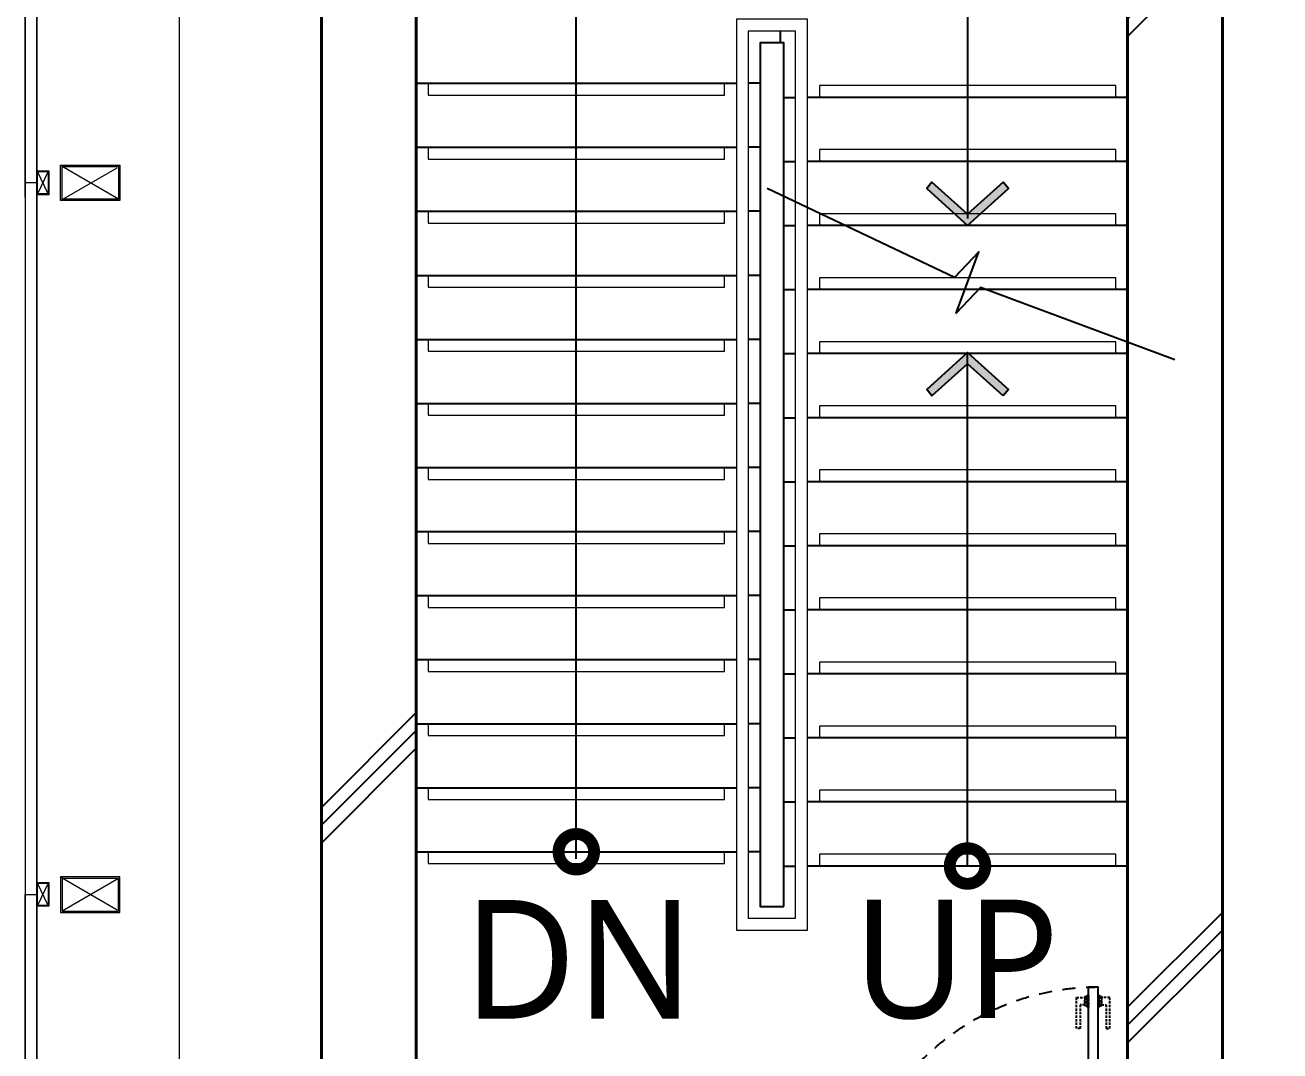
# Model space of a CAD drawing. Header units: millimetres. Extents: x 4739419 to 5837985, y 2291271 to 3446271.
# Drawn here: x 4865462 to 4870754, y 2340732 to 2345056 of the extents above; entities that cross this region are included whole.
import ezdxf
from ezdxf.enums import TextEntityAlignment as Align

# ---------------------------------------------------------------- set-up
doc = ezdxf.new("R2010")
doc.units = ezdxf.units.MM
doc.linetypes.add('XR-평면도$0$DASHEDX2', pattern=[1.5, 1, -0.5])
doc.linetypes.add('XR-평면도$0$HID', pattern=[2, 1.1, -0.9])
doc.layers.get('0').update_dxf_attribs({"color": 255})
for name, color, linetype, lineweight in [('A-XXXX-TXT2', 9, 'Continuous', 25), ('XR-평면도$0$A-CNTL', 9, 'Continuous', 15), ('XR-평면도$0$A-CONC-LIN1', 9, 'Continuous', 40), ('XR-평면도$0$A-DWXM-DOOR', 9, 'Continuous', 25), ('XR-평면도$0$A-ELEV-LIN3', 9, 'Continuous', 18), ('XR-평면도$0$A-SECT-LIN2', 9, 'Continuous', 20), ('XR-평면도$0$A-SECT-LIN3', 9, 'Continuous', 18), ('XR-평면도$0$A-SSXM-STAIR', 9, 'Continuous', 25), ('XR-평면도$0$A-SSXS-HAND', 9, 'Continuous', 20), ('XR-평면도$0$A-WAXM-PANL', 9, 'Continuous', 20), ('XR-평면도$0$A-XXXX-OPEN', 9, 'Continuous', 15), ('XR-평면도$0$A-XXXX-SYMB', 9, 'Continuous', 25)]:
    doc.layers.add(name, color=color, linetype=linetype, lineweight=lineweight)
doc.layers.add('HEB-Area(PC Topping)', color=3, linetype='Continuous')
doc.layers.add('XR-평면도$0$A-CONC-SOLD', color=9, linetype='Continuous')
doc.styles.add('맑은 고딕', font='malgun.ttf')

# ---------------------------------------------------------------- blocks, each defined once
blk = doc.blocks.new('XR-평면도$0$ARROW')
blk.add_lwpolyline([(-0.002, 0.87), (0.738, 0), (-0.002, -0.87), (0.15, -1), (1, 0), (0.15, 1)], close=True)
for points in [[(-0.002, 0.87), (0.15, 1), (0.738, 0), (1, 0)], [(0.738, 0), (1, 0), (-0.002, -0.87), (0.15, -1)]]:
    blk.add_solid(points)
blk = doc.blocks.new('XR-평면도$0$#7~16 계단 1f~8f')
at = {"layer": 'XR-평면도$0$A-ELEV-LIN3'}
for points in [[(244116.1, -31524.1), (244116.1, -31574.1), (245366.1, -31574.1), (245366.1, -31524.1)], [(247016.1, -31584.1), (247016.1, -31534.1), (245766.1, -31534.1), (245766.1, -31584.1)], [(244116.1, -31794.1), (244116.1, -31844.1), (245366.1, -31844.1), (245366.1, -31794.1)], [(247016.1, -31854.1), (247016.1, -31804.1), (245766.1, -31804.1), (245766.1, -31854.1)], [(244116.1, -32064.1), (244116.1, -32114.1), (245366.1, -32114.1), (245366.1, -32064.1)], [(247016.1, -32124.1), (247016.1, -32074.1), (245766.1, -32074.1), (245766.1, -32124.1)], [(244116.1, -32334.1), (244116.1, -32384.1), (245366.1, -32384.1), (245366.1, -32334.1)], [(247016.1, -32394.1), (247016.1, -32344.1), (245766.1, -32344.1), (245766.1, -32394.1)], [(244116.1, -32604.1), (244116.1, -32654.1), (245366.1, -32654.1), (245366.1, -32604.1)], [(247016.1, -32664.1), (247016.1, -32614.1), (245766.1, -32614.1), (245766.1, -32648.2)], [(245766.1, -32648.2), (245766.1, -32664.1)], [(244116.1, -32874.1), (244116.1, -32924.1), (245366.1, -32924.1), (245366.1, -32874.1)], [(247016.1, -32934.1), (247016.1, -32884.1), (245766.1, -32884.1), (245766.1, -32934.1)], [(244116.1, -33144.1), (244116.1, -33194.1), (245366.1, -33194.1), (245366.1, -33144.1)], [(247016.1, -33204.1), (247016.1, -33154.1), (245766.1, -33154.1), (245766.1, -33204.1)], [(244116.1, -33414.1), (244116.1, -33464.1), (245366.1, -33464.1), (245366.1, -33414.1)], [(247016.1, -33474.1), (247016.1, -33424.1), (245766.1, -33424.1), (245766.1, -33474.1)], [(244116.1, -33684.1), (244116.1, -33734.1), (245366.1, -33734.1), (245366.1, -33684.1)], [(247016.1, -33744.1), (247016.1, -33694.1), (245766.1, -33694.1), (245766.1, -33744.1)], [(244116.1, -33954.1), (244116.1, -34004.1), (245366.1, -34004.1), (245366.1, -33954.1)], [(247016.1, -34014.1), (247016.1, -33964.1), (245766.1, -33964.1), (245766.1, -34014.1)], [(244116.1, -34224.1), (244116.1, -34274.1), (245366.1, -34274.1), (245366.1, -34224.1)], [(247016.1, -34284.1), (247016.1, -34234.1), (245766.1, -34234.1), (245766.1, -34284.1)], [(244116.1, -34494.1), (244116.1, -34544.1), (245366.1, -34544.1), (245366.1, -34494.1)], [(247016.1, -34554.1), (247016.1, -34504.1), (245766.1, -34504.1), (245766.1, -34554.1)], [(244116.1, -34764.1), (244116.1, -34814.1), (245366.1, -34814.1), (245366.1, -34764.1)], [(247016.1, -34824.1), (247016.1, -34774.1), (245766.1, -34774.1), (245766.1, -34824.1)]]:
    blk.add_lwpolyline(points, dxfattribs=at)
at = {"layer": 'XR-평면도$0$A-SSXM-STAIR'}
blk.add_line((245602.4, -31354.1), (245602.4, -31304.1), dxfattribs=at)
for points in [[(245616.1, -34994.1), (245616.1, -31354.1), (245516.1, -31354.1), (245516.1, -34994.1), (245616.1, -34994.1)], [(244066.1, -31524.1), (245416.1, -31524.1)], [(245516.1, -31524.1), (245466.1, -31524.1)], [(245516.1, -31524.1), (245466.1, -31524.1)], [(245616.1, -31584.1), (245666.1, -31584.1)], [(247066.1, -31584.1), (245716.1, -31584.1)], [(244066.1, -31794.1), (245416.1, -31794.1)], [(245516.1, -31794.1), (245466.1, -31794.1)], [(245516.1, -31794.1), (245466.1, -31794.1)], [(245616.1, -31854.1), (245666.1, -31854.1)], [(247066.1, -31854.1), (245716.1, -31854.1)], [(244066.1, -32064.1), (245416.1, -32064.1)], [(245516.1, -32064.1), (245466.1, -32064.1)], [(245516.1, -32064.1), (245466.1, -32064.1)], [(245616.1, -32124.1), (245666.1, -32124.1)], [(247066.1, -32124.1), (245716.1, -32124.1)], [(244066.1, -32334.1), (245416.1, -32334.1)], [(245516.1, -32334.1), (245466.1, -32334.1)], [(245516.1, -32334.1), (245466.1, -32334.1)], [(245616.1, -32394.1), (245666.1, -32394.1)], [(247066.1, -32394.1), (245716.1, -32394.1)], [(244066.1, -32604.1), (245416.1, -32604.1)], [(245516.1, -32604.1), (245466.1, -32604.1)], [(245516.1, -32604.1), (245466.1, -32604.1)], [(245616.1, -32664.1), (245666.1, -32664.1)], [(247066.1, -32664.1), (245716.1, -32664.1)], [(244066.1, -32874.1), (245416.1, -32874.1)], [(245516.1, -32874.1), (245466.1, -32874.1)], [(245516.1, -32874.1), (245466.1, -32874.1)], [(245616.1, -32934.1), (245666.1, -32934.1)], [(247066.1, -32934.1), (245716.1, -32934.1)], [(244066.1, -33144.1), (245416.1, -33144.1)], [(245516.1, -33144.1), (245466.1, -33144.1)], [(245516.1, -33144.1), (245466.1, -33144.1)], [(245616.1, -33204.1), (245666.1, -33204.1)], [(247066.1, -33204.1), (245716.1, -33204.1)], [(244066.1, -33414.1), (245416.1, -33414.1)], [(245516.1, -33414.1), (245466.1, -33414.1)], [(245516.1, -33414.1), (245466.1, -33414.1)], [(245616.1, -33474.1), (245666.1, -33474.1)], [(247066.1, -33474.1), (245716.1, -33474.1)], [(244066.1, -33684.1), (245416.1, -33684.1)], [(245516.1, -33684.1), (245466.1, -33684.1)], [(245516.1, -33684.1), (245466.1, -33684.1)], [(245616.1, -33744.1), (245666.1, -33744.1)], [(247066.1, -33744.1), (245716.1, -33744.1)], [(244066.1, -33954.1), (245416.1, -33954.1)], [(245516.1, -33954.1), (245466.1, -33954.1)], [(245516.1, -33954.1), (245466.1, -33954.1)], [(245616.1, -34014.1), (245666.1, -34014.1)], [(247066.1, -34014.1), (245716.1, -34014.1)], [(244066.1, -34224.1), (245416.1, -34224.1)], [(245516.1, -34224.1), (245466.1, -34224.1)], [(245516.1, -34224.1), (245466.1, -34224.1)], [(245616.1, -34284.1), (245666.1, -34284.1)], [(247066.1, -34284.1), (245716.1, -34284.1)], [(244066.1, -34494.1), (245416.1, -34494.1)], [(245516.1, -34494.1), (245466.1, -34494.1)], [(245516.1, -34494.1), (245466.1, -34494.1)], [(245616.1, -34554.1), (245666.1, -34554.1)], [(247066.1, -34554.1), (245716.1, -34554.1)], [(244066.1, -34764.1), (245416.1, -34764.1)], [(245516.1, -34764.1), (245466.1, -34764.1)], [(245516.1, -34764.1), (245466.1, -34764.1)], [(245616.1, -34824.1), (245666.1, -34824.1)], [(247066.1, -34824.1), (245716.1, -34824.1)]]:
    blk.add_lwpolyline(points, dxfattribs=at)
at = {"layer": 'XR-평면도$0$A-SSXS-HAND'}
for points in [[(245716.1, -32594.4), (245716.1, -31254.1), (245416.1, -31254.1), (245416.1, -35094.1), (245716.1, -35094.1), (245716.1, -32594.4)], [(245666.1, -32570.7), (245666.1, -31304.1), (245466.1, -31304.1), (245466.1, -35044.1), (245666.1, -35044.1), (245666.1, -32570.7)]]:
    blk.add_lwpolyline(points, dxfattribs=at)
at = {"layer": 'XR-평면도$0$A-XXXX-SYMB'}
for points in [[(244741.1, -34794.1), (244741.1, -30649.1), (246391.1, -30649.1), (246391.1, -32094.1)], [(247266.1, -32690.3), (246446.4, -32384.7), (246343.1, -32493.3), (246439.1, -32234.9), (246335.7, -32343.5), (245545.3, -31968.4)], [(246391.1, -34824.1), (246391.1, -32664.1)]]:
    blk.add_lwpolyline(points, dxfattribs=at)
at = {"layer": 'XR-평면도$0$A-XXXX-SYMB', "const_width": 150}
for points in [[(244716.1, -34764.1, 1), (244766.1, -34764.1, 1)], [(246366.1, -34824.1, 1), (246416.1, -34824.1, 1)]]:
    blk.add_lwpolyline(points, format="xyb", close=True, dxfattribs=at)
at = {"layer": 'XR-평면도$0$A-XXXX-SYMB', "yscale": 172.3206394866575, "zscale": 183.004177226685, "rotation": 270}
for p, xscale in [((246391.1, -31941.1), 183.004177226685), ((246391.1, -32842.1), -183.004177226685)]:
    blk.add_blockref('XR-평면도$0$ARROW', p, dxfattribs=dict(at, xscale=xscale))
blk = doc.blocks.new('XR-평면도$0$계단실(기준층)230530')
blk.add_blockref('XR-평면도$0$#7~16 계단 1f~8f', (-3702707.2, 1555614.7))
blk = doc.blocks.new('XR-평면도$0$중심선(210216)')
at = {"layer": 'XR-평면도$0$A-CNTL', "ltscale": 300}
blk.add_lwpolyline([(0, 206000), (0, -10000)], dxfattribs=at)
blk = doc.blocks.new('XR-평면도$0$도어_008')
at = {"layer": 'XR-평면도$0$A-DWXM-DOOR', "color": 9, "linetype": 'XR-평면도$0$DASHEDX2', "ltscale": 10}
for points in [[(20, 1010), (20, 970), (10, 970), (10, 1010)], [(20, 965), (20, 1015), (25, 1015), (25, 965)], [(70, 965), (70, 1015), (65, 1015), (65, 965)], [(70, 1010), (70, 970), (80, 970), (80, 1010)], [(-25, 1005), (10, 1005), (10, 975), (-10, 975), (-10, 875), (-25, 875)], [(115, 1005), (80, 1005), (80, 975), (100, 975), (100, 875), (115, 875)]]:
    blk.add_lwpolyline(points, close=True, dxfattribs=at)
at = {"layer": 'XR-평면도$0$A-DWXM-DOOR'}
blk.add_lwpolyline([(65, 0), (65, 1050), (25, 1050), (25, 0)], close=True, dxfattribs=at)
at = {"layer": 'XR-평면도$0$A-DWXM-DOOR', "color": 0}
for points in [[(0, -260), (0, -270), (25, -270), (25, -230), (40, -230), (40, -40), (25, -40), (25, 0), (0, 0), (0, -10)], [(1100, -260), (1100, -270), (1075, -270), (1075, -230), (1060, -230), (1060, -40), (1075, -40), (1075, 0), (1100, 0), (1100, -10)]]:
    blk.add_lwpolyline(points, dxfattribs=at)
at = {"layer": 'XR-평면도$0$A-DWXM-DOOR', "color": 9}
for points in [[(25, 0), (1075, 0)], [(1060, -40), (40, -40)], [(1060, -230), (40, -230)], [(1075, -270), (25, -270)]]:
    blk.add_lwpolyline(points, dxfattribs=at)
at = {"layer": 'XR-평면도$0$A-DWXM-DOOR', "color": 1, "linetype": 'XR-평면도$0$HID', "ltscale": 50}
blk.add_arc((25, 0), 1050, 0, 90, dxfattribs=at)
blk = doc.blocks.new('XR-평면도$0$계단실_10_기준층(210720)')
at = {"layer": 'XR-평면도$0$A-CONC-SOLD'}
h = blk.add_hatch(dxfattribs=at)
h.set_pattern_fill('CONC', color=256, scale=100, angle=180)
h.set_pattern_definition([(225, (-126193, -648620.6), (2121.32, -2121.32), []), (225, (-126193, -648695.6), (2121.32, -2121.32), []), (225, (-126193, -648770.6), (2121.32, -2121.32), [])])
h.paths.add_polyline_path([(400, -7000), (2185, -7000), (2185, -6750), (400, -6750), (400, -400), (3400, -400), (3400, -6750), (3200, -6750), (3200, -7000), (3400, -7000), (3400, -8200), (3800, -8200), (3800, 0), (0, 0), (0, -8200), (400, -8200)])
h.paths.add_polyline_path([(3800, -9300), (3400, -9300), (3400, -9600), (400, -9600), (400, -9300), (0, -9300), (0, -10000), (3800, -10000)])
at = {"layer": 'XR-평면도$0$A-CONC-LIN1'}
for points in [[(3800, -8235), (3800, 0), (0, 0), (0, -10000), (3800, -10000), (3800, -9365)], [(3400, -8235), (3400, -7000), (3315, -7000), (3315, -6750), (3400, -6750), (3400, -400), (400, -400), (400, -6750), (2185, -6750), (2185, -7000), (400, -7000)]]:
    blk.add_lwpolyline(points, dxfattribs=at)
at = {"xscale": -1}
blk.add_blockref('XR-평면도$0$도어_008', (3300, -6740), dxfattribs=at)
blk = doc.blocks.new('XR-평면도$0$원드컬럼(11000)_B2')
at = {"layer": 'XR-평면도$0$A-SECT-LIN2'}
for points in [[(267432.4, 296053.1), (267332.4, 296053.1), (267332.4, 296103.1), (267432.4, 296103.1)], [(270432.4, 296053.1), (270332.4, 296053.1), (270332.4, 296103.1), (270432.4, 296103.1)], [(267306.1, 295753.1), (267456.1, 295753.1), (267456.1, 296003.1), (267306.1, 296003.1)], [(270457.4, 295753.1), (270307.4, 295753.1), (270307.4, 296003.1), (270457.4, 296003.1)]]:
    blk.add_lwpolyline(points, close=True, dxfattribs=at)
at = {"layer": 'XR-평면도$0$A-SECT-LIN3'}
for points in [[(267429.4, 296056.1), (267335.4, 296056.1), (267335.4, 296100.1), (267429.4, 296100.1)], [(270429.4, 296056.1), (270335.4, 296056.1), (270335.4, 296100.1), (270429.4, 296100.1)], [(267450.1, 295997.1), (267312.1, 295997.1), (267312.1, 295759.1), (267450.1, 295759.1)], [(270313.4, 295997.1), (270451.4, 295997.1), (270451.4, 295759.1), (270313.4, 295759.1)]]:
    blk.add_lwpolyline(points, close=True, dxfattribs=at)
at = {"layer": 'XR-평면도$0$A-WAXM-PANL'}
for points in [[(262382.4, 296153.1), (267382.4, 296153.1)], [(270322.4, 296153.1), (273382.4, 296153.1)], [(262382.4, 296103.1), (267382.4, 296103.1)], [(270382.4, 296103.1), (273382.4, 296103.1)]]:
    blk.add_lwpolyline(points, dxfattribs=at)
blk.add_lwpolyline([(270382.4, 296153.1), (267382.4, 296153.1), (267382.4, 296103.1), (270382.4, 296103.1)], close=True, dxfattribs=at)
at = {"layer": 'XR-평면도$0$A-XXXX-OPEN'}
for p, q in [((267335.4, 296056.1), (267429.4, 296100.1)), ((267429.4, 296056.1), (267335.4, 296100.1)), ((270335.4, 296056.1), (270429.4, 296100.1)), ((270429.4, 296056.1), (270335.4, 296100.1))]:
    blk.add_line(p, q, dxfattribs=at)
for points in [[(267450.1, 295759.1), (267312.1, 295997.1)], [(267456.1, 296003.1), (267318.1, 295765.1)], [(270307.4, 296003.1), (270445.4, 295765.1)], [(270313.4, 295759.1), (270451.4, 295997.1)]]:
    blk.add_lwpolyline(points, dxfattribs=at)

msp = doc.modelspace()

# ---------------------------------------------------------------- linework, layer by layer
at = {"layer": 'HEB-Area(PC Topping)'}
msp.add_lwpolyline([(4993711.8, 2335791.2), (4870511.8, 2335791.2), (4870511.8, 2346691.2), (4865511.8, 2346691.2), (4865511.8, 2408091.2), (4876561.8, 2408091.2), (4876561.8, 2412591.2), (4877661.8, 2412591.2), (4877661.8, 2413391.2), (4903611.8, 2413391.2)], dxfattribs=at)
at = {"layer": 'XR-평면도$0$A-WAXM-PANL'}
for points in [[(4865461.8, 2347391.2), (4865461.8, 2335741.2), (4888111.8, 2335741.2)], [(4865461.8, 2347391.2), (4865461.8, 2335741.2), (4888111.8, 2335741.2)], [(4865461.8, 2347391.2), (4865461.8, 2335741.2), (4888111.8, 2335741.2)], [(4865511.8, 2347391.2), (4865511.8, 2335791.2), (4888111.8, 2335791.2)], [(4865511.8, 2347391.2), (4865511.8, 2335791.2), (4888111.8, 2335791.2)], [(4865511.8, 2347391.2), (4865511.8, 2335791.2), (4888111.8, 2335791.2)]]:
    msp.add_lwpolyline(points, dxfattribs=at)

# ---------------------------------------------------------------- block references
for name, p in [('XR-평면도$0$계단실(기준층)230530', (8325752.9, 820720.6)), ('XR-평면도$0$계단실(기준층)230530', (8325752.9, 820720.6)), ('XR-평면도$0$계단실(기준층)230530', (8325752.9, 820720.6)), ('XR-평면도$0$계단실_10_기준층(210720)', (4866711.8, 2346691.2)), ('XR-평면도$0$계단실_10_기준층(210720)', (4866711.8, 2346691.2)), ('XR-평면도$0$계단실_10_기준층(210720)', (4866711.8, 2346691.2))]:
    msp.add_blockref(name, p)
at = {"rotation": 90}
msp.add_blockref('XR-평면도$0$원드컬럼(11000)_B2', (5161614.9, 2074009), dxfattribs=at)
msp.add_blockref('XR-평면도$0$원드컬럼(11000)_B2', (5161614.9, 2074009), dxfattribs=at)
msp.add_blockref('XR-평면도$0$원드컬럼(11000)_B2', (5161614.9, 2074009), dxfattribs=at)
at = {"layer": 'XR-평면도$0$A-CNTL'}
msp.add_blockref('XR-평면도$0$중심선(210216)', (4866111.8, 2336391.2), dxfattribs=at)

# ---------------------------------------------------------------- texts
at = {"layer": 'A-XXXX-TXT2', "ltscale": 100, "style": '맑은 고딕'}
for s, p in [('DN', (4867796.4, 2341117.5)), ('UP', (4869389.3, 2341119.9))]:
    msp.add_text(s, height=500, dxfattribs=at).set_placement(p, align=Align.MIDDLE_CENTER)

doc.saveas('drawing.dxf')
